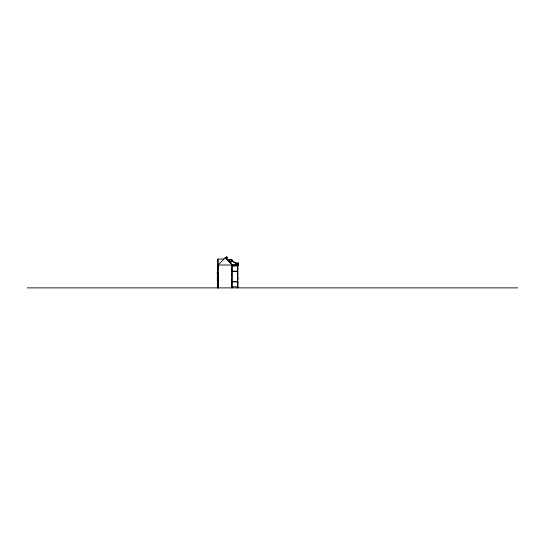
<?xml version="1.0" encoding="UTF-8"?>
<svg xmlns="http://www.w3.org/2000/svg" width="545" height="545" viewBox="0 0 545 545"><rect width="100%" height="100%" fill="white"/><g stroke="black" fill="none" stroke-linecap="round" stroke-linejoin="round"><path stroke-width="0.82" d="M218.116 281.724L217.68 281.683L218.123 281.908M232.879 261.253L234.091 262.097M236.271 263.657L237.47 264.509M237.409 264.468L236.367 263.651M225.18 257.703L232.286 264.999L232.286 287.883M226.488 259.052L226.393 257.281M226.965 259.543L226.979 257.288M227.428 259.876L228.28 260.762M237.77 266.008L237.913 265.217M223.9 259.032L217.905 259.032L217.905 287.883M217.905 259.209L218.123 270.422L217.537 270.422L217.537 271.151L218.123 271.151L218.123 280.873L217.244 280.873M229.663 259.563L231.857 259.563M229.663 259.638L231.857 259.42L229.663 259.42L229.738 261.77L231.789 261.77L231.789 259.42M227.258 259.808L230.133 259.808M229.738 261.416L231.789 261.416M235.358 263.024L238.288 263.024L238.288 265.081L231.714 265.149L231.714 287.917M237.572 263.262L238.104 263.262M217.905 265.013L238.281 265.006M218.123 265.054L225.201 257.683L232.286 264.999M231.714 265.217L238.104 265.217L238.145 263.024M218.048 265.524L217.973 265.054M231.714 265.517L237.913 265.579M237.77 265.803L237.47 265.217M231.714 266.008L237.872 266.008M218.123 266.75L218.123 269.291M237.763 270.293L237.518 266.621L237.838 268.644M231.714 271.151L237.852 271.151L237.852 271.519L231.714 271.519M217.101 272.677L218.123 272.677M217.366 272.895L218.238 272.909L218.238 275.286L217.441 275.348M237.838 273.399L237.518 271.444L237.763 275.273M217.441 273.617L218.095 273.617M217.366 273.692L218.102 273.692M217.366 273.835L218.102 273.835M217.441 273.91L218.095 273.91M218.123 275.45L217.366 275.416L217.469 272.895M217.244 275.552L218.123 275.552M217.244 277.064L218.123 277.064M217.441 277.269L218.089 277.269M218.123 277.596L218.238 279.98L217.244 279.994M217.441 277.957L218.089 277.957M237.518 277.998L237.838 278.291L237.62 276.267L237.927 279.626M217.441 278.25L218.089 278.25M217.441 279.789L218.089 279.789L218.061 278.175L217.366 278.175L217.428 279.864L218.095 279.864M231.714 281.533L237.852 281.533L237.852 281.901L231.714 281.901M237.763 282.835L237.634 283.189M217.918 283.046L218.238 281.908M237.838 283.046L237.518 281.091M218.3 286.779L218.061 287.883L218.123 281.533L217.68 281.533L217.68 280.873M231.714 286.779L237.872 286.779M237.872 287.031L237.872 287.528M27.25 287.883L517.75 287.883M230.624 261.416L231.359 261.77M238.145 265.006L231.516 260.285L236.155 263.589M226.516 257.083L226.604 259.134M226.863 257.083L226.89 259.427M238.281 263.024L238.281 265.081M237.927 285.669L237.62 281.091M237.838 286.725L237.872 287.883M237.77 265.217L237.763 287.883M231.666 259.42L231.673 261.695L229.854 261.695L229.854 259.42M231.564 274.019L231.564 275.763L231.462 274.019M231.564 283.918L231.564 285.662L231.462 283.918M218.327 287.406L218.313 287.883M218.266 287.883L218.02 283.046M218.061 272.766L217.162 272.766M218.061 272.895L218.034 275.45M217.53 272.97L217.53 273.617M217.53 273.91L217.53 275.348M217.53 277.269L217.53 277.957M217.53 278.25L217.53 279.789M217.366 272.766L217.366 275.552M217.366 277.064L217.366 279.994M226.325 257.083L227.054 257.288L226.325 257.083M231.564 269.08L231.462 270.824L231.564 269.08M218.095 277.194L217.366 277.194L217.441 278.032L218.095 278.032L218.061 277.194M231.564 278.958L231.462 280.702L231.564 278.958"/></g></svg>
